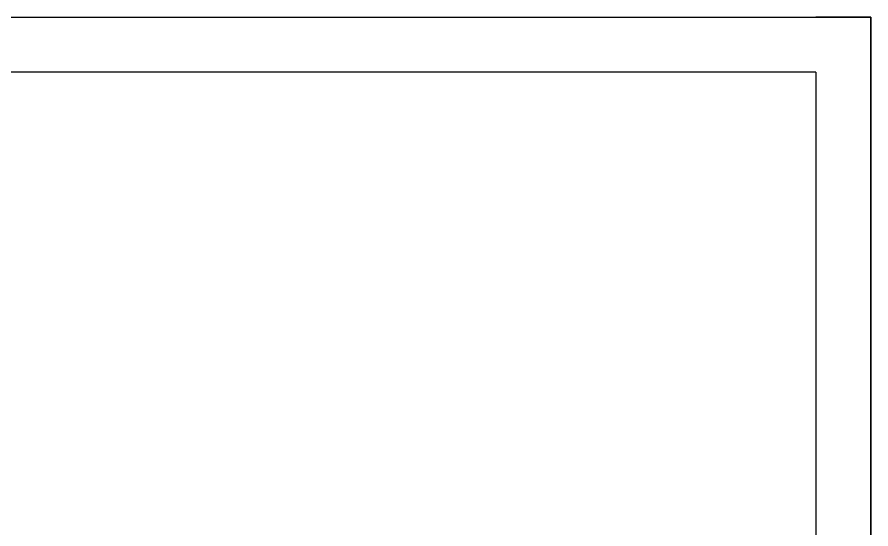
# Model space of a CAD drawing. Header units: millimetres. Extents: x -15074 to 21675, y -7568 to 6574.
# Drawn here: x 10572 to 11666, y 197 to 854 of the extents above; entities that cross this region are included whole.
import ezdxf

# ---------------------------------------------------------------- set-up
doc = ezdxf.new("R2010")
doc.units = ezdxf.units.MM

msp = doc.modelspace()

# ---------------------------------------------------------------- linework, layer by layer
msp.add_lwpolyline([(7479.139, 853.578), (11666.21, 853.578), (11666.21, -2106.978), (7479.139, -2106.978)], close=True)
for points in [[(7479.139, 783.088), (7479.139, 853.578), (11666.21, 853.578), (11666.21, 783.088)], [(11595.721, -2106.978), (11666.21, -2106.978), (11666.21, 853.578), (11595.721, 853.578)], [(11595.721, 783.088), (7655.362, 783.088)], [(11595.721, 783.088), (11595.721, -2036.489)]]:
    msp.add_lwpolyline(points)

doc.saveas('drawing.dxf')
